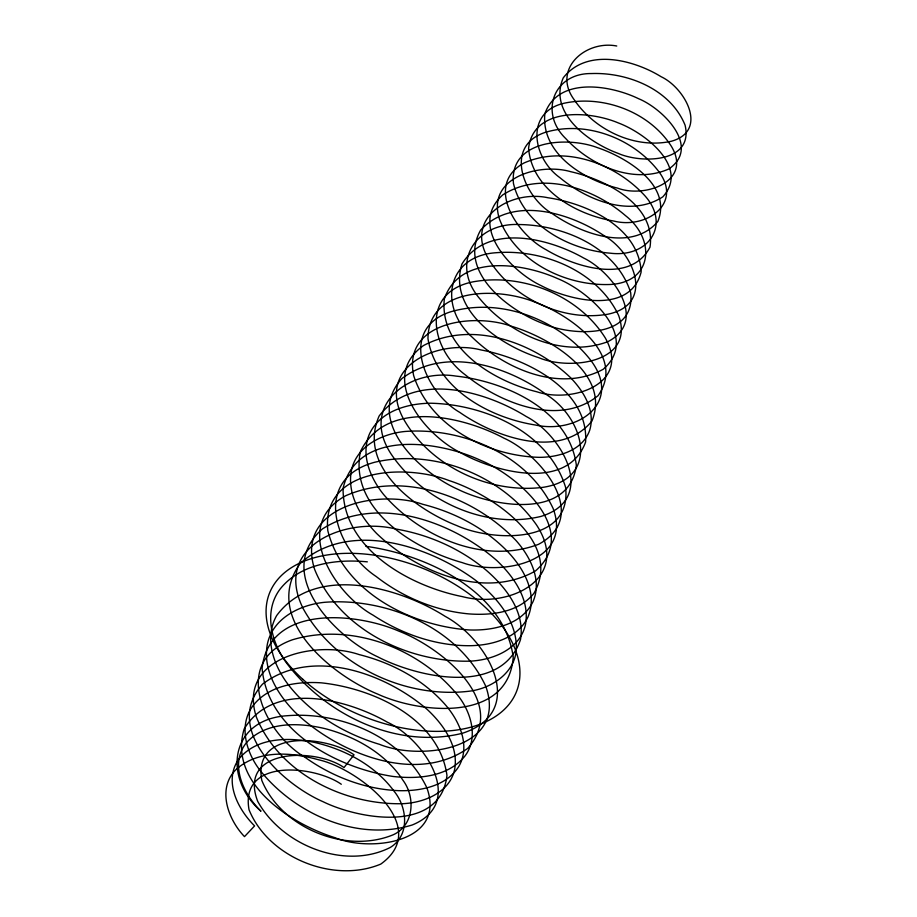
<?xml version="1.0" encoding="UTF-8"?>
<svg xmlns="http://www.w3.org/2000/svg" width="917" height="917" viewBox="0 0 917 917"><rect width="100%" height="100%" fill="white"/><g stroke="black" fill="none" stroke-linecap="round" stroke-linejoin="round"><path stroke-width="1.38" d="M616.751 46.01C585.55 39.867 551.656 69.314 574.248 99.815C594.858 130.168 634.942 149.311 671.404 141.241C708.921 130.741 684.861 87.78 661.18 76.753C633.257 59.525 586.628 47.764 563.279 77.807C547.85 113.043 589.333 142.903 617.989 153.311C640.914 163.65 694.02 163.157 685.079 125.171C670.636 89.476 628.007 72.179 591.476 73.555C553.524 73.005 539.058 112.883 565.766 138.593C590.594 165.496 633.12 184.684 668.734 169.015C701.608 146.766 662.372 108.378 638.587 98.704C610.63 85.121 558.04 76.157 544.836 113.823C540.984 153.62 583.716 179.812 617.599 188.134C644.433 198.313 692.633 181.841 671.416 146.376C649.798 112.608 605.22 95.391 566.225 102.807C524.444 110.521 532.066 157.724 559.771 177.577C586.823 200.101 630.334 217.971 662.819 196.846C689.939 166.928 644.238 132.598 618.459 122.993C589.986 110.854 533.579 106.51 528.582 148.222C531.86 189.876 576.369 214.83 613.771 221.031C646.439 229.479 684.414 202.989 657.42 169.817C631.607 137.607 584.863 120.138 544.79 132.529C502.963 146.766 524.272 197.304 552.343 213.695C580.381 233.342 631.148 252.805 657.81 221.524C672.654 184.936 626.185 157.277 597.38 147.614C567.932 136.45 509.153 139.258 513.44 183.389C523.515 225.697 569.675 249.963 610.344 253.195C649.958 258.078 672.402 222.567 642.106 192.845C612.785 162.71 563.611 145.081 523.618 163.18C483.867 185.796 517.463 234.786 546.131 249.745C574.489 266.824 630.151 284.832 649.993 247.166C656.4 204.732 605.128 179.411 570.661 171.674C539.758 162.653 485.999 177.256 499.513 219.243C515.858 261.173 563.691 285.141 607.146 284.557C652.308 284.511 657.008 240.128 625.44 215.598C593.368 187.939 541.362 170.367 502.883 194.794C467.911 225.8 510.872 271.386 541.041 285.588C569.377 300.581 630.323 315.116 641.155 271.925C639.011 227.084 586.651 203.391 547.908 197.74C510.689 189.636 463.486 217.948 488.75 259.351C512.763 298.415 562.476 321.993 607.891 314.21C655.735 304.284 633.681 251.877 603.455 235.268C569.64 212.652 512.465 195.504 480.691 230.029C457.262 271.249 507.995 309.957 541.901 323.105C570.351 336.161 636.146 339.898 630.655 292.58C616.419 247.475 564.058 225.204 519.836 224.55C474.398 222.074 449.055 264.577 480.955 300.1C510.643 334.934 562.74 358.364 607.673 341.754C649.362 320.492 611.708 271.455 583.59 257.986C548.962 238.202 487.317 222.693 461.962 264.016C447.439 310.554 501.255 345.698 539.036 357.779C569.48 370.583 635.332 363.052 618.677 315.54C597.689 271.145 543.621 248.988 496.429 252.702C446.166 255.763 438.303 307.046 472.473 337.467C505.152 369.287 559.943 392.82 603.226 369.264C640.891 336.55 588.313 290.815 557.433 278.516C523.126 263.11 459.864 253.344 444.321 298.965C439.094 349.068 494.836 381.552 536.869 391.788C571.921 403.549 631.504 384.028 605.254 337.892C578.34 295.079 522.3 272.853 473.034 281.84C419.986 292.294 430.623 349.423 465.446 374.961C499.765 402.941 558.866 427.242 598.044 395.708C627.159 354.455 568.655 314.141 534.817 302.083C499.708 287.72 428.422 285.657 427.964 338.637C436.022 388.579 489.162 417.682 535.241 424.984C577.401 434.394 623.445 402.758 590.319 359.728C558.35 319.231 500.086 296.902 449.869 312.044C397.611 329.593 424.903 392.442 459.83 412.421C494.584 436.733 559.45 460.529 591.923 421.098C611.33 373.643 548.767 337.192 511.25 326.2C474.651 312.835 402.403 321.225 413.647 375.569C430.222 426.99 487.764 455.932 539.173 457.342C558.682 457.354 582.639 450.579 589.711 430.199C595.626 410.587 583.556 390.963 570.282 377.403C533.029 341.972 471.636 320.033 423.494 345.549C377.666 378.125 425.339 435.518 460.804 452.815C495.031 472.095 567.451 491.627 585.596 442.063C588.863 389.106 525.154 358.146 480.989 349.95C439.014 338.946 376.188 365.688 402.735 417.522C429.167 465.825 488.486 493.988 542.704 487.374C600.429 478.812 584.312 418.897 547.071 395.044C507.353 365.757 445.169 346.053 401.933 378.515C363.694 420.708 420.479 472.908 458.213 489.46C492.865 506.608 569.572 520.134 576.335 465.091C569.067 409.991 505.313 381.461 455.944 376.085C407.251 368.302 358.409 407.079 392.338 455.829C424.319 501.473 485.678 529.613 540.87 516.443C598.239 498.871 562.327 435.139 526.186 416.478C485.173 390.894 413.922 370.502 379.134 415.997C356.839 466.524 415.917 509.577 456.689 525.544C491.902 541.443 572.265 545.237 565.571 487.248C548.504 431.987 484.692 404.305 430.589 403.228C407.457 403.457 380.28 411.103 369.597 433.684C360.358 454.465 370.239 477.986 383.604 494.504C420.066 536.8 483.821 564.964 538.508 544.331C591.648 516.007 540.021 454.041 503.892 438.143C462.489 415.963 385.942 398.528 360.392 451.645C348.838 509.623 414.713 549.432 462.317 562.637C499.284 576.231 573.01 563.141 553.192 508.648C528.009 454.568 462.5 427.242 405.154 431.46C382.515 433.592 356.931 445.777 351.543 469.859C346.592 493.77 360.541 516.821 376.543 533.396C416.02 571.348 483.534 600.314 535.402 570.993C581.057 531.218 517.933 475.407 480.279 460.196C438.819 440.836 356.965 428.881 343.073 488.325C342.626 549.214 410.025 586.238 462.5 596.646C508.889 608.945 571.772 578.879 536.502 524.914C501.633 475.166 433.924 448.333 374.572 462.283C311.184 479.511 334.923 549.1 376.222 576.541C402.838 597.288 435.334 610.882 469.034 613.909C491.856 615.594 518.701 612.361 533.935 593.299C563.519 541.202 490.652 493.862 448.906 480.508C406.965 464.082 321.328 466.787 327.805 530.634C343.13 591.694 410.426 625.944 469.321 629.956C492.83 630.816 521.693 624.924 532.983 601.747C542.337 580.312 530.37 556.642 516.042 540.56C474.215 496.659 403.503 470.283 345.514 495.822C290.792 525.819 334.063 593.482 373.024 615.135C401.543 633.876 435.254 645.855 469.607 645.706C491.615 645.465 517.669 638.564 527.94 617.049C538.164 593.161 523.183 567.417 506.631 550.544C483.867 527.539 454.064 512.213 422.852 504.316C378.503 488.887 294.449 505.794 314.623 569.365C338.728 629.165 407.652 662.682 469.882 661.157C492.761 660.125 520.168 649.27 525.487 624.477C530.015 599.661 513.887 576.724 496.773 560.505C451.829 521.131 377.025 494.263 322.314 528.994C272.578 573.033 335.014 637.235 377.689 656.813C417.625 677.457 501.072 696.565 520.478 639.676C525.292 612.166 506.024 587.43 486.48 570.454C460.838 548.813 429.099 534.691 396.087 529.063C345.629 516.454 271.994 546.188 303.263 608.762C335.003 666.109 405.772 699.27 470.249 691.086C492.899 688.037 517.028 671.198 516.374 646.176C515.595 618.929 495.982 596.635 475.751 580.427C429.099 545.672 348.999 519.274 300.203 563.451C261.036 617.84 331.69 675.348 377.655 694.077C420.158 713.632 508.247 722.734 513.222 657.134C504.201 590.674 425.305 554.349 365.929 546.337M367.35 561.846C336.86 558.9 300.787 563.359 280.35 588.76C263.099 611.1 271.226 642.599 286.861 663.438C326.441 715.443 397.336 749.613 462.581 733.222C529.224 711.305 487.34 639.034 445.181 616.373C399.388 587.224 315.07 563.347 276.613 615.639C263.122 639.481 274.745 668.55 290.884 687.945C313.568 715.432 345.606 734.208 379.523 744.34C420.811 761.156 508.224 749.613 485.735 686.191C458.236 627.515 387.192 597.563 324.79 602.286C300.478 604.612 272.991 617.852 267.432 643.814C262.354 669.536 277.484 694.18 294.77 711.901C336.39 752.135 414.702 785.422 467.636 748.467C509.646 701.241 439.851 646.817 398.929 631.171C356.14 612.464 269.162 604.292 262.09 668.206C267.546 731.113 336.94 767.896 393.118 776.47C418.072 779.301 448.23 777.008 465.068 755.872C478.456 738.002 471.304 713.3 459.016 696.909C421.098 648.812 352.013 621.795 292.305 639.825C230.431 661.719 264.176 733.199 305.017 757.304C332.309 776.722 365 789.308 398.62 790.66C420.548 791.279 446.533 786.327 458.936 766.234C471.029 744.891 458.706 719.341 443.736 702.961C421.488 678.5 390.963 662.533 359.109 654.578C316.732 639.986 236.769 656.618 256.393 717.128C279.318 773.444 344.242 805.252 403.033 803.682C424.376 802.673 449.949 792.403 454.683 769.191C458.672 746.002 443.507 724.717 427.448 709.666C385.14 673.032 311.963 646.726 262.549 684.116C222.384 729.21 282.894 784.264 323.048 801.699C359.51 819.569 440.378 833.461 446.957 775.415C439.071 718.103 372.898 688.289 321.351 682.844C296.913 681.182 268.223 685.423 252.53 706.296C238.523 725.702 246.203 752.1 259.511 769.672C294.197 813.723 356.988 842.104 412.341 824.945C467.292 802.249 423.173 738.575 387.295 722.16C346.672 698.903 273.782 680.059 244.151 728.981C227.84 783.405 290.849 823.924 335.06 837.714C370.606 852.351 446.522 842.723 426.886 787.829C402.838 737.108 341.193 711.409 287.159 715.718C230.339 719.306 222.246 777.295 260.967 811.201C243.601 794.397 228.883 764.205 246.524 742.587C266.354 721.117 299.504 722.447 325.684 728.797C355.979 736.89 385.644 753.591 403.044 780.378C415.504 797.16 414.197 824.979 393.531 834.642C345.984 854.506 281.29 828.131 261.769 780.31C252.45 728.488 326.922 735.858 354.042 754.817L344.024 767.552C315.414 747.458 237.308 748.112 257.688 801.32C281.725 844.97 344.219 870.554 390.126 847.537C410.105 835.605 407.377 807.476 394.23 791.428C375.191 765.374 344.918 749.258 313.878 742.277C288.247 737.027 255.213 737.211 238.007 760.227C223.748 782.212 238.214 809.596 254.594 825.919L244.495 836.625C228.001 819.489 216.572 788.391 236.288 769.306C258.468 749.544 291.698 752.215 318.371 759.734C356.598 767.873 433.5 826.183 380.784 864.089C333.249 883.954 268.543 857.578 249.034 809.757C239.715 757.935 314.187 765.305 341.296 784.253M302.897 679.382A132.931 79.779 21.8 0 0 515.492 693.928A132.931 79.779 21.8 0 0 360.645 553.719A132.931 79.779 21.8 0 0 302.897 679.382"/></g></svg>
